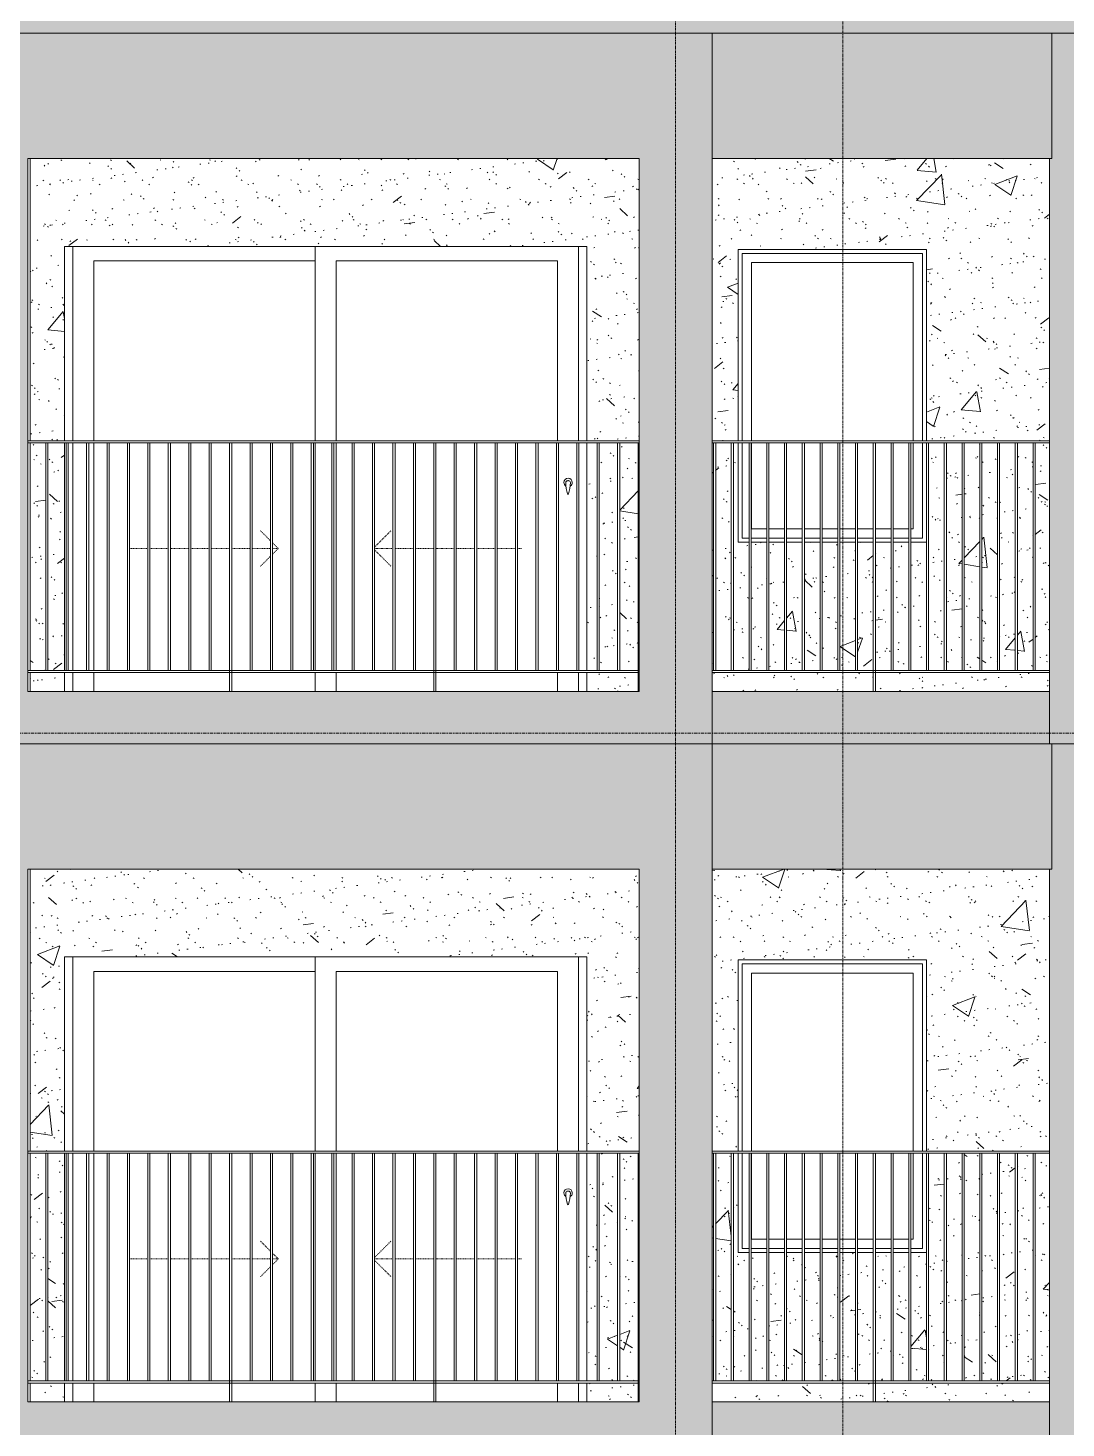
# Model space of a CAD drawing. Header units: millimetres. Extents: x 9199 to 175431, y -4466 to 35300.
# Drawn here: x 132701 to 137670, y 22675 to 29375 of the extents above; entities that cross this region are included whole.
import ezdxf

# ---------------------------------------------------------------- set-up
doc = ezdxf.new("R2010")
doc.units = ezdxf.units.MM
for name, pattern in [('Centre', [31.75, 6.35, -4.7625, 15.875, -4.7625]), ('Dash', [6, 3, -3]), ('Grid Line', [22.225, 12.7, -3.175, 3.175, -3.175])]:
    doc.linetypes.add(name, pattern=pattern)
for name, color, linetype, lineweight in [('0-2', 250, 'Continuous', 5), ('A-DOOR', 31, 'Continuous', 9), ('A-DOOR-FRAM', 31, 'Continuous', 9), ('A-DOOR-HDLN', 31, 'Dash', 18), ('A-FLOR-HRAL', 11, 'Continuous', 9), ('A-FLOR-HRAL-1', 253, 'Continuous', 9), ('A-FLOR-LEVL-2', 51, 'Centre', 9), ('A-GLAZ-1', 253, 'Continuous', 9), ('A-GLAZ-2', 7, 'Continuous', 9), ('A-WALL', 113, 'Continuous', 9), ('A-WALL-PATT-1', 9, 'Continuous', 9), ('A-WALL-PATT-2', 111, 'Continuous', 5), ('I-WALL', 2, 'Continuous', 9), ('I-WALL-1', 7, 'Continuous', 9), ('S-GRID-1', 1, 'Grid Line', 9)]:
    doc.layers.add(name, color=color, linetype=linetype, lineweight=lineweight)
pattern_1 = [(50, (-51555.6, 1200), (1093.104, -95.634), [114.3, -1257.3]), (355, (-51555.6, 1200), (-211.457, 1146.34), [91.44, -1005.84]), (100.451, (-51464.5, 1192), (881.656, 1050.7), [97.14, -1068.54]), (46.184, (-51555.6, 1504.8), (1626.475, -252.257), [171.45, -1885.95]), (96.636, (-51420, 1483.8), (1424.42, 1484.565), [145.71, -1602.81]), (351.184, (-51555.6, 1504.8), (1424.43, 1484.55), [137.16, -1508.76]), (21, (-51403.2, 1428.6), (909.686, -613.59), [114.3, -1257.3]), (326, (-51403.2, 1428.6), (370.812, 1105.13), [91.44, -1005.84]), (71.451, (-51327.4, 1377.5), (1280.503, 491.528), [97.14, -1068.54]), (37.5, (-51555.58, 1200), (18.5313, 507.3303), [50.292, -943.356, 50.292, -970.788, -1009.65]), (37.5, (-51555.58, 1200), (18.5313, 507.3303), [-2014.728, 50.292, -959.358]), (7.5, (-51555.6, 1200), (400.918, 601.084), [50.292, -531.876, 50.292, -920.496, -384.81]), (7.5, (-51555.6, 1200), (400.918, 601.084), [-1552.956, 50.292, -334.518]), (327.5, (-51895.43, 1200), (813.545, -34.3737), [50.292, -330.708, 50.292, -1138.428, -1577.34]), (327.5, (-51895.43, 1200), (813.545, -34.3737), [-1569.72, 50.292, -1527.048]), (317.5, (-52047.8, 1200), (888.775, 152.56), [50.292, -445.008, 50.292, -739.14, -1120.14]), (317.5, (-52047.8, 1200), (888.775, 152.56), [-1284.732, 50.292, -1069.848])]
pattern_2 = [(37.5, (-51555.58, 1200), (-4.79953, 146.8239), [5.029, -110.795, 5.029, -124.511, -123.825]), (37.5, (-51555.58, 1200), (-4.79953, 146.8239), [-245.364, 5.029, -118.796]), (7.5, (-51555.58, 1200), (134.8574, 215.0472), [5.029, -57.455, 5.029, -99.365, -40.005]), (7.5, (-51555.58, 1200), (134.8574, 215.0472), [-166.878, 5.029, -34.976]), (327.5, (-51649.3, 1200), (237.29776, 0.4316), [5.029, -33.071, 5.029, -132.131, -179.07]), (327.5, (-51649.3, 1200), (237.29776, 0.4316), [-175.26, 5.029, -174.041]), (317.5, (-51649.3, 1200), (229.067, 66.8792), [5.029, -14.021, 5.029, -84.887, -102.87]), (317.5, (-51649.3, 1200), (229.067, 66.8792), [-108.966, 5.029, -97.841])]

# ---------------------------------------------------------------- blocks, each defined once
blk = doc.blocks.new('M_Fixed - 900 x 1400-901190-TKCS_MẶT ĐỨNG HƯỚNG TÂY')
at = {"layer": 'A-GLAZ-2'}
for p, q in [((-69617.9, 7000), (-69617.9, 7896)), ((-69617.9, 7896), (-68755.9, 7896)), ((-69573.9, 7000), (-69573.9, 7852)), ((-69573.9, 7852), (-68799.9, 7852)), ((-68799.9, 7852), (-68799.9, 7000)), ((-68755.9, 7896), (-68755.9, 7000)), ((-69617.9, 6534), (-69617.9, 6990)), ((-69573.9, 6578), (-69573.9, 6990)), ((-68799.9, 6990), (-68799.9, 6578)), ((-68755.9, 6990), (-68755.9, 6534)), ((-69500.5, 6578), (-69573.9, 6578)), ((-69415.6, 6578), (-69490.5, 6578)), ((-69330.7, 6578), (-69405.6, 6578)), ((-69245.7, 6578), (-69320.7, 6578)), ((-69160.8, 6578), (-69235.7, 6578)), ((-69075.8, 6578), (-69150.8, 6578)), ((-68990.9, 6578), (-69065.8, 6578)), ((-68906, 6578), (-68980.9, 6578)), ((-68821, 6578), (-68896, 6578)), ((-68799.9, 6578), (-68811, 6578)), ((-69585.5, 6534), (-69617.9, 6534)), ((-69500.5, 6534), (-69575.5, 6534)), ((-69415.6, 6534), (-69490.5, 6534)), ((-69330.7, 6534), (-69405.6, 6534)), ((-69245.7, 6534), (-69320.7, 6534)), ((-69160.8, 6534), (-69235.7, 6534)), ((-69075.8, 6534), (-69150.8, 6534)), ((-68990.9, 6534), (-69065.8, 6534)), ((-68906, 6534), (-68980.9, 6534)), ((-68821, 6534), (-68896, 6534)), ((-68755.9, 6534), (-68811, 6534))]:
    blk.add_line(p, q, dxfattribs=at)
blk = doc.blocks.new('Railing - 10mm-901206-TKCS_MẶT ĐỨNG HƯỚNG TÂY')
at = {"layer": 'A-FLOR-HRAL-1'}
for p, q in [((-68226.4, 5900), (-68226.4, 6990)), ((-68216.4, 5900), (-68216.4, 6990))]:
    blk.add_line(p, q, dxfattribs=at)
blk = doc.blocks.new('Railing - 50 x 10mm-901224-TKCS_MẶT ĐỨNG HƯỚNG TÂY')
at = {"layer": 'A-FLOR-HRAL-1'}
for p, q in [((-68990.9, 5800), (-68990.9, 6990)), ((-68980.9, 6990), (-68990.9, 6990)), ((-68980.9, 5800), (-68980.9, 6990))]:
    blk.add_line(p, q, dxfattribs=at)
blk = doc.blocks.new('Railing - Railing-V192-TKCS_MẶT ĐỨNG HƯỚNG TÂY')
at = {"layer": 'A-FLOR-HRAL-1'}
for p, q in [((-45161.9, 22900), (-43546.9, 22900)), ((-43546.9, 22890), (-45161.9, 22890))]:
    blk.add_line(p, q, dxfattribs=at)
for name, p in [('Railing - 10mm-901206-TKCS_MẶT ĐỨNG HƯỚNG TÂY', (23071.1, 17000)), ('Railing - 10mm-901206-TKCS_MẶT ĐỨNG HƯỚNG TÂY', (23156, 17000)), ('Railing - 10mm-901206-TKCS_MẶT ĐỨNG HƯỚNG TÂY', (23241, 17000)), ('Railing - 10mm-901206-TKCS_MẶT ĐỨNG HƯỚNG TÂY', (23325.9, 17000)), ('Railing - 10mm-901206-TKCS_MẶT ĐỨNG HƯỚNG TÂY', (23410.8, 17000)), ('Railing - 10mm-901206-TKCS_MẶT ĐỨNG HƯỚNG TÂY', (23495.8, 17000)), ('Railing - 10mm-901206-TKCS_MẶT ĐỨNG HƯỚNG TÂY', (23580.7, 17000)), ('Railing - 10mm-901206-TKCS_MẶT ĐỨNG HƯỚNG TÂY', (23665.7, 17000)), ('Railing - 10mm-901206-TKCS_MẶT ĐỨNG HƯỚNG TÂY', (23750.6, 17000)), ('Railing - 50 x 10mm-901224-TKCS_MẶT ĐỨNG HƯỚNG TÂY', (24600, 17000)), ('Railing - 10mm-901206-TKCS_MẶT ĐỨNG HƯỚNG TÂY', (23920.5, 17000)), ('Railing - 10mm-901206-TKCS_MẶT ĐỨNG HƯỚNG TÂY', (24005.4, 17000)), ('Railing - 10mm-901206-TKCS_MẶT ĐỨNG HƯỚNG TÂY', (24090.4, 17000)), ('Railing - 10mm-901206-TKCS_MẶT ĐỨNG HƯỚNG TÂY', (24175.3, 17000)), ('Railing - 10mm-901206-TKCS_MẶT ĐỨNG HƯỚNG TÂY', (24260.2, 17000)), ('Railing - 10mm-901206-TKCS_MẶT ĐỨNG HƯỚNG TÂY', (24345.2, 17000)), ('Railing - 10mm-901206-TKCS_MẶT ĐỨNG HƯỚNG TÂY', (24430.1, 17000)), ('Railing - 10mm-901206-TKCS_MẶT ĐỨNG HƯỚNG TÂY', (24515.1, 17000)), ('Railing - 10mm-901206-TKCS_MẶT ĐỨNG HƯỚNG TÂY', (24600, 17000))]:
    blk.add_blockref(name, p)
blk = doc.blocks.new('Top Rail Type - Top Rail_Internal_-V193-TKCS_MẶT ĐỨNG HƯỚNG TÂY')
at = {"layer": 'A-FLOR-HRAL-1'}
for p, q in [((-43546.9, 24000), (-45161.9, 24000)), ((-43546.9, 23990), (-45161.9, 23990))]:
    blk.add_line(p, q, dxfattribs=at)
blk = doc.blocks.new('NCV_TKTC_TANG 6 - 8_rvt-4-TKCS_MẶT ĐỨNG HƯỚNG TÂY')
at = {"layer": 'A-WALL-PATT-1'}
h = blk.add_hatch(dxfattribs=at)
h.set_pattern_fill('FP_19', color=256, style=0, pattern_type=2)
h.set_pattern_definition(pattern_1)
h.paths.add_polyline_path([(-45762.4, 22800), (-45516.9, 22800), (-45516.9, 22890), (-45762.4, 22890)])
h.paths.add_polyline_path([(-48262.4, 22800), (-48262.4, 22890), (-48426.9, 22890), (-48426.9, 22800), (-48416.1, 22800)])
h.paths.add_polyline_path([(-48262.4, 22900), (-48262.4, 23990), (-48341.8, 23990), (-48341.8, 22900)])
h.paths.add_polyline_path([(-45604.7, 22900), (-45516.9, 22900), (-45516.9, 23990), (-45604.7, 23990), (-45604.7, 23156.3)])
h.paths.add_polyline_path([(-45614.7, 22900), (-45614.7, 23990), (-45702.4, 23990), (-45702.4, 22900), (-45651.3, 22900)])
h.paths.add_polyline_path([(-48351.8, 22900), (-48351.8, 23990), (-48426.9, 23990), (-48426.9, 22900), (-48354.9, 22900)])
h.paths.add_polyline_path([(-45762.4, 22900), (-45712.4, 22900), (-45712.4, 23990), (-45762.4, 23990), (-45762.4, 22979.4)])
h.paths.add_polyline_path([(-45511.9, 23990), (-45511.5, 23990), (-45511.5, 25350), (-48426.9, 25350), (-48426.9, 24000), (-48262.4, 24000), (-48262.4, 24930), (-45762.4, 24930), (-45762.4, 24000), (-45511.9, 24000)])
h = blk.add_hatch(dxfattribs=at)
h.set_pattern_fill('FP_20', color=256, style=0, pattern_type=2)
h.set_pattern_definition(pattern_2)
h.paths.add_polyline_path([(-45762.4, 22800), (-45516.9, 22800), (-45516.9, 22890), (-45762.4, 22890)])
h.paths.add_polyline_path([(-48262.4, 22800), (-48262.4, 22890), (-48426.9, 22890), (-48426.9, 22800), (-48416.1, 22800)])
h.paths.add_polyline_path([(-48262.4, 22900), (-48262.4, 23990), (-48341.8, 23990), (-48341.8, 22900)])
h.paths.add_polyline_path([(-45604.7, 22900), (-45516.9, 22900), (-45516.9, 23990), (-45604.7, 23990), (-45604.7, 23156.3)])
h.paths.add_polyline_path([(-45614.7, 22900), (-45614.7, 23990), (-45702.4, 23990), (-45702.4, 22900), (-45651.3, 22900)])
h.paths.add_polyline_path([(-48351.8, 22900), (-48351.8, 23990), (-48426.9, 23990), (-48426.9, 22900), (-48354.9, 22900)])
h.paths.add_polyline_path([(-45762.4, 22900), (-45712.4, 22900), (-45712.4, 23990), (-45762.4, 23990), (-45762.4, 22979.4)])
h.paths.add_polyline_path([(-45511.9, 23990), (-45511.5, 23990), (-45511.5, 25350), (-48426.9, 25350), (-48426.9, 24000), (-48262.4, 24000), (-48262.4, 24930), (-45762.4, 24930), (-45762.4, 24000), (-45511.9, 24000)])
h = blk.add_hatch(dxfattribs=at)
h.set_pattern_fill('FP_19', color=256, style=0, pattern_type=2)
h.set_pattern_definition(pattern_1)
h.paths.add_polyline_path([(-45140.3, 22800), (-44390.9, 22800), (-44390.9, 22890), (-45161.9, 22890), (-45161.9, 22800), (-45153.7, 22800)])
h.paths.add_polyline_path([(-43546.9, 22800), (-43546.9, 22890), (-44380.9, 22890), (-44380.9, 22800), (-43586, 22800)])
h.paths.add_polyline_path([(-44858.6, 22900), (-44815.6, 22900), (-44815.6, 23515), (-44890.5, 23515), (-44890.5, 22900)])
h.paths.add_polyline_path([(-43786.3, 22900), (-43711.4, 22900), (-43711.4, 23990), (-43786.3, 23990), (-43786.3, 23000.9)])
h.paths.add_polyline_path([(-44975.5, 22900), (-44900.5, 22900), (-44900.5, 23515), (-44975.5, 23515), (-44975.5, 23156.3)])
h.paths.add_polyline_path([(-45161.9, 22900), (-45155.4, 22900), (-45155.4, 23990), (-45161.9, 23990), (-45161.9, 23156.3)])
h.paths.add_polyline_path([(-43796.3, 22900), (-43796.3, 23990), (-43871.3, 23990), (-43871.3, 22900)])
h.paths.add_polyline_path([(-45145.4, 22900), (-45070.4, 22900), (-45070.4, 23990), (-45145.4, 23990), (-45145.4, 22950.5)])
h.paths.add_polyline_path([(-44985.5, 22900), (-44985.5, 23515), (-45036.9, 23515), (-45036.9, 23990), (-45060.4, 23990), (-45060.4, 22900)])
h.paths.add_polyline_path([(-43701.4, 22900), (-43626.4, 22900), (-43626.4, 23990), (-43701.4, 23990), (-43701.4, 23156.3)])
h.paths.add_polyline_path([(-43616.4, 22900), (-43546.9, 22900), (-43546.9, 23990), (-43616.4, 23990), (-43616.4, 22916.8)])
h.paths.add_polyline_path([(-44221, 22900), (-44221, 23515), (-44296, 23515), (-44296, 22900)])
h.paths.add_polyline_path([(-44306, 22900), (-44306, 23515), (-44380.9, 23515), (-44380.9, 22900)])
h.paths.add_polyline_path([(-44390.9, 22900), (-44390.9, 23515), (-44465.8, 23515), (-44465.8, 22900)])
h.paths.add_polyline_path([(-44475.8, 22900), (-44475.8, 23515), (-44550.8, 23515), (-44550.8, 22900)])
h.paths.add_polyline_path([(-44560.8, 22900), (-44560.8, 23515), (-44635.7, 23515), (-44635.7, 22900)])
h.paths.add_polyline_path([(-44645.7, 22900), (-44645.7, 23515), (-44720.7, 23515), (-44720.7, 22900)])
h.paths.add_polyline_path([(-44730.7, 22900), (-44730.7, 23515), (-44805.6, 23515), (-44805.6, 22900), (-44781.9, 22900)])
h.paths.add_polyline_path([(-43956.2, 22900), (-43881.3, 22900), (-43881.3, 23990), (-43956.2, 23990), (-43956.2, 23156.3)])
h.paths.add_polyline_path([(-44136.1, 22900), (-44136.9, 23515), (-44211, 23515), (-44211, 22900)])
h.paths.add_polyline_path([(-43966.2, 22900), (-43966.2, 23990), (-44041.1, 23990), (-44041.1, 22900)])
h.paths.add_polyline_path([(-44051.1, 22900), (-44051.1, 23990), (-44126.1, 23990), (-44126.1, 22900)])
h.paths.add_polyline_path([(-43898.6, 24000), (-43546.9, 24000), (-43546.9, 25350), (-45161.9, 25350), (-45161.9, 24000), (-45036.9, 24000), (-45036.9, 24915), (-44136.9, 24915), (-44136.9, 24000)])
h = blk.add_hatch(dxfattribs=at)
h.set_pattern_fill('FP_20', color=256, style=0, pattern_type=2)
h.set_pattern_definition(pattern_2)
h.paths.add_polyline_path([(-45140.3, 22800), (-44390.9, 22800), (-44390.9, 22890), (-45161.9, 22890), (-45161.9, 22800), (-45153.7, 22800)])
h.paths.add_polyline_path([(-43546.9, 22800), (-43546.9, 22890), (-44380.9, 22890), (-44380.9, 22800), (-43586, 22800)])
h.paths.add_polyline_path([(-44858.6, 22900), (-44815.6, 22900), (-44815.6, 23515), (-44890.5, 23515), (-44890.5, 22900)])
h.paths.add_polyline_path([(-43786.3, 22900), (-43711.4, 22900), (-43711.4, 23990), (-43786.3, 23990), (-43786.3, 23000.9)])
h.paths.add_polyline_path([(-44975.5, 22900), (-44900.5, 22900), (-44900.5, 23515), (-44975.5, 23515), (-44975.5, 23156.3)])
h.paths.add_polyline_path([(-45161.9, 22900), (-45155.4, 22900), (-45155.4, 23990), (-45161.9, 23990), (-45161.9, 23156.3)])
h.paths.add_polyline_path([(-43796.3, 22900), (-43796.3, 23990), (-43871.3, 23990), (-43871.3, 22900)])
h.paths.add_polyline_path([(-45145.4, 22900), (-45070.4, 22900), (-45070.4, 23990), (-45145.4, 23990), (-45145.4, 22950.5)])
h.paths.add_polyline_path([(-44985.5, 22900), (-44985.5, 23515), (-45036.9, 23515), (-45036.9, 23990), (-45060.4, 23990), (-45060.4, 22900)])
h.paths.add_polyline_path([(-43701.4, 22900), (-43626.4, 22900), (-43626.4, 23990), (-43701.4, 23990), (-43701.4, 23156.3)])
h.paths.add_polyline_path([(-43616.4, 22900), (-43546.9, 22900), (-43546.9, 23990), (-43616.4, 23990), (-43616.4, 22916.8)])
h.paths.add_polyline_path([(-44221, 22900), (-44221, 23515), (-44296, 23515), (-44296, 22900)])
h.paths.add_polyline_path([(-44306, 22900), (-44306, 23515), (-44380.9, 23515), (-44380.9, 22900)])
h.paths.add_polyline_path([(-44390.9, 22900), (-44390.9, 23515), (-44465.8, 23515), (-44465.8, 22900)])
h.paths.add_polyline_path([(-44475.8, 22900), (-44475.8, 23515), (-44550.8, 23515), (-44550.8, 22900)])
h.paths.add_polyline_path([(-44560.8, 22900), (-44560.8, 23515), (-44635.7, 23515), (-44635.7, 22900)])
h.paths.add_polyline_path([(-44645.7, 22900), (-44645.7, 23515), (-44720.7, 23515), (-44720.7, 22900)])
h.paths.add_polyline_path([(-44730.7, 22900), (-44730.7, 23515), (-44805.6, 23515), (-44805.6, 22900), (-44781.9, 22900)])
h.paths.add_polyline_path([(-43956.2, 22900), (-43881.3, 22900), (-43881.3, 23990), (-43956.2, 23990), (-43956.2, 23156.3)])
h.paths.add_polyline_path([(-44136.1, 22900), (-44136.9, 23515), (-44211, 23515), (-44211, 22900)])
h.paths.add_polyline_path([(-43966.2, 22900), (-43966.2, 23990), (-44041.1, 23990), (-44041.1, 22900)])
h.paths.add_polyline_path([(-44051.1, 22900), (-44051.1, 23990), (-44126.1, 23990), (-44126.1, 22900)])
h.paths.add_polyline_path([(-43898.6, 24000), (-43546.9, 24000), (-43546.9, 25350), (-45161.9, 25350), (-45161.9, 24000), (-45036.9, 24000), (-45036.9, 24915), (-44136.9, 24915), (-44136.9, 24000)])
at = {"layer": 'I-WALL-1'}
for p, q in [((-48426.9, 25350), (-48426.9, 24000)), ((-48262.4, 24000), (-48262.4, 24930)), ((-48262.4, 24930), (-45762.4, 24930)), ((-45762.4, 24930), (-45762.4, 24000)), ((-45036.9, 24000), (-45036.9, 24915)), ((-45036.9, 24915), (-44136.9, 24915)), ((-44136.9, 24915), (-44136.9, 24000)), ((-48426.9, 23990), (-48426.9, 22900)), ((-48262.4, 22900), (-48262.4, 23990)), ((-45762.4, 23990), (-45762.4, 22900)), ((-45036.9, 23515), (-45036.9, 23990)), ((-44136.9, 23990), (-44136.9, 23515)), ((-44985.5, 23515), (-45036.9, 23515)), ((-44900.5, 23515), (-44975.5, 23515)), ((-44815.6, 23515), (-44890.5, 23515)), ((-44730.7, 23515), (-44805.6, 23515)), ((-44645.7, 23515), (-44720.7, 23515)), ((-44560.8, 23515), (-44635.7, 23515)), ((-44475.8, 23515), (-44550.8, 23515)), ((-44390.9, 23515), (-44465.8, 23515)), ((-44306, 23515), (-44380.9, 23515)), ((-44221, 23515), (-44296, 23515)), ((-44136.9, 23515), (-44211, 23515)), ((-48426.9, 22890), (-48426.9, 22800)), ((-48262.4, 22800), (-48262.4, 22890)), ((-45762.4, 22890), (-45762.4, 22800))]:
    blk.add_line(p, q, dxfattribs=at)
at = {"layer": 'A-FLOR-HRAL-1'}
for name in ['Top Rail Type - Top Rail_Internal_-V193-TKCS_MẶT ĐỨNG HƯỚNG TÂY', 'Railing - Railing-V192-TKCS_MẶT ĐỨNG HƯỚNG TÂY']:
    blk.add_blockref(name, (0, 0), dxfattribs=at)
at = {"layer": 'A-GLAZ-1'}
blk.add_blockref('M_Fixed - 900 x 1400-901190-TKCS_MẶT ĐỨNG HƯỚNG TÂY', (24600, 17000), dxfattribs=at)
blk = doc.blocks.new('NCV_TKTC_TANG 6 - 8_rvt-5-TKCS_MẶT ĐỨNG HƯỚNG TÂY')
at = {"layer": 'A-WALL-PATT-1'}
h = blk.add_hatch(dxfattribs=at)
h.set_pattern_fill('FP_19', color=256, style=0, pattern_type=2)
h.set_pattern_definition(pattern_1)
h.paths.add_polyline_path([(-48416.1, 26200), (-48262.4, 26200), (-48262.4, 26290), (-48426.9, 26290), (-48426.9, 26200)])
h.paths.add_polyline_path([(-45762.4, 26200), (-45516.9, 26200), (-45516.9, 26290), (-45762.4, 26290)])
h.paths.add_polyline_path([(-45762.4, 26300), (-45712.4, 26300), (-45712.4, 27390), (-45762.4, 27390), (-45762.4, 26379.4)])
h.paths.add_polyline_path([(-45604.7, 26300), (-45516.9, 26300), (-45516.9, 27390), (-45604.7, 27390), (-45604.7, 26444.2)])
h.paths.add_polyline_path([(-48262.4, 26300), (-48262.4, 27390), (-48341.8, 27390), (-48341.8, 26300)])
h.paths.add_polyline_path([(-45614.7, 26300), (-45614.7, 27390), (-45702.4, 27390), (-45702.4, 26300), (-45651.3, 26300)])
h.paths.add_polyline_path([(-48351.8, 26300), (-48351.8, 27390), (-48426.9, 27390), (-48426.9, 26300), (-48354.9, 26300)])
h.paths.add_polyline_path([(-45511.9, 27390), (-45511.5, 27390), (-45511.5, 28750), (-48426.9, 28750), (-48426.9, 27400), (-48262.4, 27400), (-48262.4, 28330), (-45762.4, 28330), (-45762.4, 27400), (-45511.9, 27400)])
h = blk.add_hatch(dxfattribs=at)
h.set_pattern_fill('FP_20', color=256, style=0, pattern_type=2)
h.set_pattern_definition(pattern_2)
h.paths.add_polyline_path([(-48416.1, 26200), (-48262.4, 26200), (-48262.4, 26290), (-48426.9, 26290), (-48426.9, 26200)])
h.paths.add_polyline_path([(-45762.4, 26200), (-45516.9, 26200), (-45516.9, 26290), (-45762.4, 26290)])
h.paths.add_polyline_path([(-45762.4, 26300), (-45712.4, 26300), (-45712.4, 27390), (-45762.4, 27390), (-45762.4, 26379.4)])
h.paths.add_polyline_path([(-45604.7, 26300), (-45516.9, 26300), (-45516.9, 27390), (-45604.7, 27390), (-45604.7, 26444.2)])
h.paths.add_polyline_path([(-48262.4, 26300), (-48262.4, 27390), (-48341.8, 27390), (-48341.8, 26300)])
h.paths.add_polyline_path([(-45614.7, 26300), (-45614.7, 27390), (-45702.4, 27390), (-45702.4, 26300), (-45651.3, 26300)])
h.paths.add_polyline_path([(-48351.8, 26300), (-48351.8, 27390), (-48426.9, 27390), (-48426.9, 26300), (-48354.9, 26300)])
h.paths.add_polyline_path([(-45511.9, 27390), (-45511.5, 27390), (-45511.5, 28750), (-48426.9, 28750), (-48426.9, 27400), (-48262.4, 27400), (-48262.4, 28330), (-45762.4, 28330), (-45762.4, 27400), (-45511.9, 27400)])
h = blk.add_hatch(dxfattribs=at)
h.set_pattern_fill('FP_19', color=256, style=0, pattern_type=2)
h.set_pattern_definition(pattern_1)
h.paths.add_polyline_path([(-44781.9, 26200), (-44390.9, 26200), (-44390.9, 26290), (-45161.9, 26290), (-45161.9, 26200), (-44975.9, 26200)])
h.paths.add_polyline_path([(-43586, 26200), (-43546.9, 26200), (-43546.9, 26290), (-44380.9, 26290), (-44380.9, 26200), (-43649.2, 26200)])
h.paths.add_polyline_path([(-43626.4, 26300), (-43626.4, 27390), (-43701.4, 27390), (-43701.4, 26300)])
h.paths.add_polyline_path([(-45145.4, 26300), (-45070.4, 26300), (-45070.4, 27390), (-45145.4, 27390), (-45145.4, 26350.5)])
h.paths.add_polyline_path([(-45155.4, 26300), (-45155.4, 27390), (-45161.9, 27390), (-45161.9, 26300)])
h.paths.add_polyline_path([(-43616.4, 26300), (-43546.9, 26300), (-43546.9, 27390), (-43616.4, 27390), (-43616.4, 26316.8)])
h.paths.add_polyline_path([(-44858.6, 26300), (-44815.6, 26300), (-44815.6, 26915), (-44890.5, 26915), (-44890.5, 26300)])
h.paths.add_polyline_path([(-44975.5, 26300), (-44900.5, 26300), (-44900.5, 26915), (-44975.5, 26915), (-44975.5, 26444.2)])
h.paths.add_polyline_path([(-44985.5, 26300), (-44985.5, 26915), (-45036.9, 26915), (-45036.9, 27390), (-45060.4, 27390), (-45060.4, 26300)])
h.paths.add_polyline_path([(-44781.9, 26300), (-44730.7, 26300), (-44730.7, 26915), (-44805.6, 26915), (-44805.6, 26300)])
h.paths.add_polyline_path([(-44720.7, 26300), (-44645.7, 26300), (-44645.7, 26915), (-44720.7, 26915), (-44720.7, 26417.5)])
h.paths.add_polyline_path([(-44560.8, 26300), (-44560.8, 26915), (-44635.7, 26915), (-44635.7, 26300)])
h.paths.add_polyline_path([(-44550.8, 26300), (-44475.8, 26300), (-44475.8, 26915), (-44550.8, 26915), (-44550.8, 26444.2)])
h.paths.add_polyline_path([(-44465.8, 26300), (-44390.9, 26300), (-44390.9, 26915), (-44465.8, 26915), (-44465.8, 26444.2)])
h.paths.add_polyline_path([(-44380.9, 26300), (-44306, 26300), (-44306, 26915), (-44380.9, 26915), (-44380.9, 26444.2)])
h.paths.add_polyline_path([(-44296, 26300), (-44221, 26300), (-44221, 26915), (-44296, 26915), (-44296, 26444.2)])
h.paths.add_polyline_path([(-44211, 26300), (-44136.1, 26300), (-44136.9, 26915), (-44211, 26915), (-44211, 26444.2)])
h.paths.add_polyline_path([(-44126.1, 26300), (-44051.1, 26300), (-44051.1, 27390), (-44126.1, 27390), (-44126.1, 26444.2)])
h.paths.add_polyline_path([(-44041.1, 26300), (-43966.2, 26300), (-43966.2, 27390), (-44041.1, 27390), (-44041.1, 26444.2)])
h.paths.add_polyline_path([(-43956.2, 26300), (-43881.3, 26300), (-43881.3, 27390), (-43956.2, 27390), (-43956.2, 26444.2)])
h.paths.add_polyline_path([(-43871.3, 26300), (-43796.3, 26300), (-43796.3, 27390), (-43871.3, 27390), (-43871.3, 26444.2)])
h.paths.add_polyline_path([(-43786.3, 26300), (-43711.4, 26300), (-43711.4, 27390), (-43786.3, 27390), (-43786.3, 26400.9)])
h.paths.add_polyline_path([(-44136.9, 27400), (-43546.9, 27400), (-43546.9, 28750), (-45161.9, 28750), (-45161.9, 27400), (-45036.9, 27400), (-45036.9, 28315), (-44136.9, 28315), (-44136.9, 27540.2)])
h = blk.add_hatch(dxfattribs=at)
h.set_pattern_fill('FP_20', color=256, style=0, pattern_type=2)
h.set_pattern_definition(pattern_2)
h.paths.add_polyline_path([(-44781.9, 26200), (-44390.9, 26200), (-44390.9, 26290), (-45161.9, 26290), (-45161.9, 26200), (-44975.9, 26200)])
h.paths.add_polyline_path([(-43586, 26200), (-43546.9, 26200), (-43546.9, 26290), (-44380.9, 26290), (-44380.9, 26200), (-43649.2, 26200)])
h.paths.add_polyline_path([(-43626.4, 26300), (-43626.4, 27390), (-43701.4, 27390), (-43701.4, 26300)])
h.paths.add_polyline_path([(-45145.4, 26300), (-45070.4, 26300), (-45070.4, 27390), (-45145.4, 27390), (-45145.4, 26350.5)])
h.paths.add_polyline_path([(-45155.4, 26300), (-45155.4, 27390), (-45161.9, 27390), (-45161.9, 26300)])
h.paths.add_polyline_path([(-43616.4, 26300), (-43546.9, 26300), (-43546.9, 27390), (-43616.4, 27390), (-43616.4, 26316.8)])
h.paths.add_polyline_path([(-44858.6, 26300), (-44815.6, 26300), (-44815.6, 26915), (-44890.5, 26915), (-44890.5, 26300)])
h.paths.add_polyline_path([(-44975.5, 26300), (-44900.5, 26300), (-44900.5, 26915), (-44975.5, 26915), (-44975.5, 26444.2)])
h.paths.add_polyline_path([(-44985.5, 26300), (-44985.5, 26915), (-45036.9, 26915), (-45036.9, 27390), (-45060.4, 27390), (-45060.4, 26300)])
h.paths.add_polyline_path([(-44781.9, 26300), (-44730.7, 26300), (-44730.7, 26915), (-44805.6, 26915), (-44805.6, 26300)])
h.paths.add_polyline_path([(-44720.7, 26300), (-44645.7, 26300), (-44645.7, 26915), (-44720.7, 26915), (-44720.7, 26417.5)])
h.paths.add_polyline_path([(-44560.8, 26300), (-44560.8, 26915), (-44635.7, 26915), (-44635.7, 26300)])
h.paths.add_polyline_path([(-44550.8, 26300), (-44475.8, 26300), (-44475.8, 26915), (-44550.8, 26915), (-44550.8, 26444.2)])
h.paths.add_polyline_path([(-44465.8, 26300), (-44390.9, 26300), (-44390.9, 26915), (-44465.8, 26915), (-44465.8, 26444.2)])
h.paths.add_polyline_path([(-44380.9, 26300), (-44306, 26300), (-44306, 26915), (-44380.9, 26915), (-44380.9, 26444.2)])
h.paths.add_polyline_path([(-44296, 26300), (-44221, 26300), (-44221, 26915), (-44296, 26915), (-44296, 26444.2)])
h.paths.add_polyline_path([(-44211, 26300), (-44136.1, 26300), (-44136.9, 26915), (-44211, 26915), (-44211, 26444.2)])
h.paths.add_polyline_path([(-44126.1, 26300), (-44051.1, 26300), (-44051.1, 27390), (-44126.1, 27390), (-44126.1, 26444.2)])
h.paths.add_polyline_path([(-44041.1, 26300), (-43966.2, 26300), (-43966.2, 27390), (-44041.1, 27390), (-44041.1, 26444.2)])
h.paths.add_polyline_path([(-43956.2, 26300), (-43881.3, 26300), (-43881.3, 27390), (-43956.2, 27390), (-43956.2, 26444.2)])
h.paths.add_polyline_path([(-43871.3, 26300), (-43796.3, 26300), (-43796.3, 27390), (-43871.3, 27390), (-43871.3, 26444.2)])
h.paths.add_polyline_path([(-43786.3, 26300), (-43711.4, 26300), (-43711.4, 27390), (-43786.3, 27390), (-43786.3, 26400.9)])
h.paths.add_polyline_path([(-44136.9, 27400), (-43546.9, 27400), (-43546.9, 28750), (-45161.9, 28750), (-45161.9, 27400), (-45036.9, 27400), (-45036.9, 28315), (-44136.9, 28315), (-44136.9, 27540.2)])
at = {"layer": 'I-WALL-1'}
for p, q in [((-48426.9, 28750), (-48426.9, 27400)), ((-48262.4, 27400), (-48262.4, 28330)), ((-48262.4, 28330), (-45762.4, 28330)), ((-45762.4, 28330), (-45762.4, 27400)), ((-45036.9, 27400), (-45036.9, 28315)), ((-45036.9, 28315), (-44136.9, 28315)), ((-44136.9, 28315), (-44136.9, 27400)), ((-48426.9, 27390), (-48426.9, 26300)), ((-48262.4, 26300), (-48262.4, 27390)), ((-45762.4, 27390), (-45762.4, 26300)), ((-45036.9, 26915), (-45036.9, 27390)), ((-44136.9, 27390), (-44136.9, 26915)), ((-44985.5, 26915), (-45036.9, 26915)), ((-44900.5, 26915), (-44975.5, 26915)), ((-44815.6, 26915), (-44890.5, 26915)), ((-44730.7, 26915), (-44805.6, 26915)), ((-44645.7, 26915), (-44720.7, 26915)), ((-44560.8, 26915), (-44635.7, 26915)), ((-44475.8, 26915), (-44550.8, 26915)), ((-44390.9, 26915), (-44465.8, 26915)), ((-44306, 26915), (-44380.9, 26915)), ((-44221, 26915), (-44296, 26915)), ((-44136.9, 26915), (-44211, 26915)), ((-48426.9, 26290), (-48426.9, 26200)), ((-48262.4, 26200), (-48262.4, 26290)), ((-45762.4, 26290), (-45762.4, 26200))]:
    blk.add_line(p, q, dxfattribs=at)
at = {"layer": 'A-FLOR-HRAL-1'}
for name in ['Top Rail Type - Top Rail_Internal_-V193-TKCS_MẶT ĐỨNG HƯỚNG TÂY', 'Railing - Railing-V192-TKCS_MẶT ĐỨNG HƯỚNG TÂY']:
    blk.add_blockref(name, (0, 3400), dxfattribs=at)
at = {"layer": 'A-GLAZ-1'}
blk.add_blockref('M_Fixed - 900 x 1400-901190-TKCS_MẶT ĐỨNG HƯỚNG TÂY', (24600, 20400), dxfattribs=at)
blk = doc.blocks.new('Railing - 10mm-1251313-TKCS_MẶT ĐỨNG HƯỚNG TÂY')
at = {"layer": 'A-FLOR-HRAL'}
for p, q in [((-70214.4, 2500), (-70214.4, 3590)), ((-70204.4, 2500), (-70204.4, 3590))]:
    blk.add_line(p, q, dxfattribs=at)
blk = doc.blocks.new('Railing - 50 x 10mm-V205-TKCS_MẶT ĐỨNG HƯỚNG TÂY')
at = {"layer": 'A-FLOR-HRAL'}
for p, q in [((-71091.4, 5800), (-71091.4, 6990)), ((-71081.4, 6990), (-71091.4, 6990)), ((-71081.4, 5800), (-71081.4, 6990))]:
    blk.add_line(p, q, dxfattribs=at)
blk = doc.blocks.new('Railing - 50 x 10mm-V231-TKCS_MẶT ĐỨNG HƯỚNG TÂY')
at = {"layer": 'A-FLOR-HRAL'}
for p in [(-61916.9, 16000), (-61911.5, 17190)]:
    blk.add_line(p, (-61916.9, 17190), dxfattribs=at)
blk = doc.blocks.new('Railing - Railing-3825112-TKCS_MẶT ĐỨNG HƯỚNG TÂY')
at = {"layer": 'A-FLOR-HRAL'}
for p, q in [((-48436.9, 22900), (-45511.9, 22900)), ((-45511.9, 22890), (-48436.9, 22890)), ((-45511.9, 22900), (-45511.9, 22890))]:
    blk.add_line(p, q, dxfattribs=at)
for name, p in [('Railing - 10mm-1251313-TKCS_MẶT ĐỨNG HƯỚNG TÂY', (21862.6, 20400)), ('Railing - 10mm-1251313-TKCS_MẶT ĐỨNG HƯỚNG TÂY', (21960.3, 20400)), ('Railing - 10mm-1251313-TKCS_MẶT ĐỨNG HƯỚNG TÂY', (22058.1, 20400)), ('Railing - 10mm-1251313-TKCS_MẶT ĐỨNG HƯỚNG TÂY', (22155.9, 20400)), ('Railing - 10mm-1251313-TKCS_MẶT ĐỨNG HƯỚNG TÂY', (22253.6, 20400)), ('Railing - 10mm-1251313-TKCS_MẶT ĐỨNG HƯỚNG TÂY', (22351.4, 20400)), ('Railing - 10mm-1251313-TKCS_MẶT ĐỨNG HƯỚNG TÂY', (22449.1, 20400)), ('Railing - 10mm-1251313-TKCS_MẶT ĐỨNG HƯỚNG TÂY', (22546.9, 20400)), ('Railing - 10mm-1251313-TKCS_MẶT ĐỨNG HƯỚNG TÂY', (22644.6, 20400)), ('Railing - 50 x 10mm-V205-TKCS_MẶT ĐỨNG HƯỚNG TÂY', (23619.4, 17000)), ('Railing - 10mm-1251313-TKCS_MẶT ĐỨNG HƯỚNG TÂY', (22840.1, 20400)), ('Railing - 10mm-1251313-TKCS_MẶT ĐỨNG HƯỚNG TÂY', (22937.9, 20400)), ('Railing - 10mm-1251313-TKCS_MẶT ĐỨNG HƯỚNG TÂY', (23035.6, 20400)), ('Railing - 10mm-1251313-TKCS_MẶT ĐỨNG HƯỚNG TÂY', (23133.4, 20400)), ('Railing - 10mm-1251313-TKCS_MẶT ĐỨNG HƯỚNG TÂY', (23231.1, 20400)), ('Railing - 10mm-1251313-TKCS_MẶT ĐỨNG HƯỚNG TÂY', (23328.9, 20400)), ('Railing - 10mm-1251313-TKCS_MẶT ĐỨNG HƯỚNG TÂY', (23426.6, 20400)), ('Railing - 10mm-1251313-TKCS_MẶT ĐỨNG HƯỚNG TÂY', (23524.4, 20400)), ('Railing - 10mm-1251313-TKCS_MẶT ĐỨNG HƯỚNG TÂY', (23622.2, 20400)), ('Railing - 50 x 10mm-V205-TKCS_MẶT ĐỨNG HƯỚNG TÂY', (24596.9, 17000)), ('Railing - 10mm-1251313-TKCS_MẶT ĐỨNG HƯỚNG TÂY', (23817.7, 20400)), ('Railing - 10mm-1251313-TKCS_MẶT ĐỨNG HƯỚNG TÂY', (23915.4, 20400)), ('Railing - 10mm-1251313-TKCS_MẶT ĐỨNG HƯỚNG TÂY', (24013.2, 20400)), ('Railing - 10mm-1251313-TKCS_MẶT ĐỨNG HƯỚNG TÂY', (24110.9, 20400)), ('Railing - 10mm-1251313-TKCS_MẶT ĐỨNG HƯỚNG TÂY', (24208.7, 20400)), ('Railing - 10mm-1251313-TKCS_MẶT ĐỨNG HƯỚNG TÂY', (24306.4, 20400)), ('Railing - 10mm-1251313-TKCS_MẶT ĐỨNG HƯỚNG TÂY', (24404.2, 20400)), ('Railing - 10mm-1251313-TKCS_MẶT ĐỨNG HƯỚNG TÂY', (24501.9, 20400)), ('Railing - 10mm-1251313-TKCS_MẶT ĐỨNG HƯỚNG TÂY', (24599.7, 20400)), ('Railing - 50 x 10mm-V231-TKCS_MẶT ĐỨNG HƯỚNG TÂY', (16400, 6800))]:
    blk.add_blockref(name, p)
blk = doc.blocks.new('Top Rail Type - Top Rail_Internal_-3825115-TKCS_MẶT ĐỨNG HƯỚNG TÂY')
at = {"layer": 'A-FLOR-HRAL'}
for p, q in [((-45511.9, 24000), (-48436.9, 24000)), ((-45511.9, 23990), (-48436.9, 23990)), ((-45511.9, 24000), (-45511.9, 23990))]:
    blk.add_line(p, q, dxfattribs=at)
blk = doc.blocks.new('DEG_02-DEG_03 - DEG_02-2500x2400mm-CỬA ĐI 02 CÁNH TRƯỢT-V212-TKCS_MẶT ĐỨNG HƯỚNG TÂY')
at = {"layer": 'A-DOOR'}
for p, q in [((-47061.9, 7000), (-47061.9, 7930)), ((-45801.9, 7930), (-45801.9, 7000)), ((-48121.9, 7860), (-48121.9, 7000)), ((-48121.9, 7860), (-47061.9, 7860)), ((-46961.9, 7860), (-46961.9, 7000)), ((-46961.9, 7860), (-45901.9, 7860)), ((-45901.9, 7000), (-45901.9, 7860)), ((-48121.9, 6990), (-48121.9, 5900)), ((-47061.9, 5900), (-47061.9, 6990)), ((-46961.9, 6990), (-46961.9, 5900)), ((-48121.9, 5890), (-48121.9, 5800)), ((-47061.9, 5800), (-47061.9, 5890)), ((-46961.9, 5890), (-46961.9, 5800)), ((-45901.9, 5800), (-45901.9, 5890)), ((-45801.9, 5890), (-45801.9, 5800))]:
    blk.add_line(p, q, dxfattribs=at)
at = {"layer": 'A-DOOR', "flags": 128}
blk.add_lwpolyline([(-45850.4, 6808.7), (-45850.4, 6808.7), (-45850.4, 6808.7), (-45850.5, 6808.7), (-45850.5, 6808.7), (-45850.5, 6808.7), (-45850.5, 6808.7), (-45850.5, 6808.7), (-45850.5, 6808.7), (-45850.6, 6808.7), (-45850.6, 6808.7), (-45850.6, 6808.7), (-45850.6, 6808.7), (-45850.7, 6808.7), (-45850.7, 6808.7), (-45850.7, 6808.7), (-45850.8, 6808.7), (-45850.8, 6808.7), (-45850.8, 6808.7), (-45850.9, 6808.7), (-45850.9, 6808.7), (-45851, 6808.7), (-45851, 6808.7), (-45851.1, 6808.7), (-45851.1, 6808.7), (-45851.2, 6808.7), (-45851.2, 6808.7), (-45851.3, 6808.7), (-45851.3, 6808.7), (-45851.4, 6808.7), (-45851.4, 6808.7), (-45851.5, 6808.7), (-45851.6, 6808.7), (-45851.6, 6808.7), (-45851.7, 6808.7), (-45851.7, 6808.7), (-45851.8, 6808.7), (-45851.9, 6808.7), (-45851.9, 6808.7), (-45852, 6808.7), (-45852, 6808.7), (-45852.1, 6808.7), (-45852.2, 6808.7), (-45852.2, 6808.7), (-45852.3, 6808.7), (-45852.3, 6808.7), (-45852.4, 6808.7), (-45852.4, 6808.7), (-45852.5, 6808.7), (-45852.6, 6808.7), (-45852.6, 6808.7), (-45852.7, 6808.7), (-45852.7, 6808.7), (-45852.8, 6808.7), (-45852.8, 6808.7), (-45852.9, 6808.7), (-45852.9, 6808.7), (-45853, 6808.7), (-45853, 6808.7), (-45853, 6808.7), (-45853.1, 6808.7), (-45853.1, 6808.7), (-45853.2, 6808.7), (-45853.2, 6808.7), (-45853.2, 6808.7), (-45853.3, 6808.7), (-45853.3, 6808.7), (-45853.3, 6808.7), (-45853.3, 6808.7), (-45853.3, 6808.7), (-45853.4, 6808.7), (-45853.4, 6808.7), (-45853.4, 6808.7), (-45853.4, 6808.7), (-45853.4, 6808.7), (-45853.4, 6808.7), (-45853.4, 6808.7)], dxfattribs=at)
at = {"layer": 'A-DOOR'}
for centre, radius, start, end in [((-45851.9, 6800), 20, 0, 180), ((-45851.9, 6800), 20, 180, 240), ((-45853.4, 6799.2), 9.45, 90, 180), ((-45698.1, 6799.2), 164.8, 180, 199.13397), ((-45850.4, 6799.2), 9.45, 0, 90), ((-46005.7, 6799.2), 164.8, 340.86603, 0), ((-45851.9, 6800), 20, 300, 0), ((-45851.6, 6746), 2.34, 199.13397, 261.03098), ((-45852.3, 6746), 2.34, 278.96902, 340.86603)]:
    blk.add_arc(centre, radius, start, end, dxfattribs=at)
at = {"layer": 'A-DOOR-FRAM'}
for p, q in [((-48261.9, 7930), (-48261.9, 7000)), ((-48221.9, 7000), (-48221.9, 7930)), ((-45801.9, 7000), (-45801.9, 7930)), ((-48261.9, 6990), (-48261.9, 5900)), ((-48221.9, 5900), (-48221.9, 6990)), ((-48261.9, 5890), (-48261.9, 5800)), ((-48221.9, 5800), (-48221.9, 5890)), ((-45801.9, 5800), (-45801.9, 5890))]:
    blk.add_line(p, q, dxfattribs=at)
at = {"layer": 'A-DOOR-HDLN'}
for p, q in [((-47276.5, 6521.5), (-47324, 6569.1)), ((-46777.7, 6491.2), (-46699.8, 6569.1)), ((-47239.2, 6484.2), (-47266.5, 6511.5)), ((-47949.2, 6484.2), (-47863, 6484.2)), ((-47853, 6484.2), (-47765.3, 6484.2)), ((-47755.3, 6484.2), (-47667.5, 6484.2)), ((-47657.5, 6484.2), (-47569.8, 6484.2)), ((-47559.8, 6484.2), (-47472, 6484.2)), ((-47462, 6484.2), (-47374.3, 6484.2)), ((-47364.3, 6484.2), (-47276.5, 6484.2)), ((-47276.5, 6446.9), (-47324, 6399.4)), ((-47239.2, 6484.2), (-47266.5, 6456.9)), ((-47266.5, 6484.2), (-47239.2, 6484.2)), ((-46690, 6484.2), (-46777.7, 6484.2)), ((-46777.7, 6477.3), (-46699.8, 6399.4)), ((-46592.2, 6484.2), (-46680, 6484.2)), ((-46494.5, 6484.2), (-46582.2, 6484.2)), ((-46396.7, 6484.2), (-46484.5, 6484.2)), ((-46299, 6484.2), (-46386.7, 6484.2)), ((-46201.2, 6484.2), (-46289, 6484.2)), ((-46103.5, 6484.2), (-46191.2, 6484.2)), ((-46074.7, 6484.2), (-46093.5, 6484.2))]:
    blk.add_line(p, q, dxfattribs=at)
blk = doc.blocks.new('Railing - Railing-3828361-TKCS_MẶT ĐỨNG HƯỚNG TÂY')
at = {"layer": 'A-FLOR-HRAL'}
for p, q in [((-48436.9, 26300), (-45511.9, 26300)), ((-45511.9, 26290), (-48436.9, 26290)), ((-45511.9, 26300), (-45511.9, 26290))]:
    blk.add_line(p, q, dxfattribs=at)
for name, p in [('Railing - 10mm-1251313-TKCS_MẶT ĐỨNG HƯỚNG TÂY', (21862.6, 23800)), ('Railing - 10mm-1251313-TKCS_MẶT ĐỨNG HƯỚNG TÂY', (21960.3, 23800)), ('Railing - 10mm-1251313-TKCS_MẶT ĐỨNG HƯỚNG TÂY', (22058.1, 23800)), ('Railing - 10mm-1251313-TKCS_MẶT ĐỨNG HƯỚNG TÂY', (22155.9, 23800)), ('Railing - 10mm-1251313-TKCS_MẶT ĐỨNG HƯỚNG TÂY', (22253.6, 23800)), ('Railing - 10mm-1251313-TKCS_MẶT ĐỨNG HƯỚNG TÂY', (22351.4, 23800)), ('Railing - 10mm-1251313-TKCS_MẶT ĐỨNG HƯỚNG TÂY', (22449.1, 23800)), ('Railing - 10mm-1251313-TKCS_MẶT ĐỨNG HƯỚNG TÂY', (22546.9, 23800)), ('Railing - 10mm-1251313-TKCS_MẶT ĐỨNG HƯỚNG TÂY', (22644.6, 23800)), ('Railing - 50 x 10mm-V205-TKCS_MẶT ĐỨNG HƯỚNG TÂY', (23619.4, 20400)), ('Railing - 10mm-1251313-TKCS_MẶT ĐỨNG HƯỚNG TÂY', (22840.1, 23800)), ('Railing - 10mm-1251313-TKCS_MẶT ĐỨNG HƯỚNG TÂY', (22937.9, 23800)), ('Railing - 10mm-1251313-TKCS_MẶT ĐỨNG HƯỚNG TÂY', (23035.6, 23800)), ('Railing - 10mm-1251313-TKCS_MẶT ĐỨNG HƯỚNG TÂY', (23133.4, 23800)), ('Railing - 10mm-1251313-TKCS_MẶT ĐỨNG HƯỚNG TÂY', (23231.1, 23800)), ('Railing - 10mm-1251313-TKCS_MẶT ĐỨNG HƯỚNG TÂY', (23328.9, 23800)), ('Railing - 10mm-1251313-TKCS_MẶT ĐỨNG HƯỚNG TÂY', (23426.6, 23800)), ('Railing - 10mm-1251313-TKCS_MẶT ĐỨNG HƯỚNG TÂY', (23524.4, 23800)), ('Railing - 10mm-1251313-TKCS_MẶT ĐỨNG HƯỚNG TÂY', (23622.2, 23800)), ('Railing - 50 x 10mm-V205-TKCS_MẶT ĐỨNG HƯỚNG TÂY', (24596.9, 20400)), ('Railing - 10mm-1251313-TKCS_MẶT ĐỨNG HƯỚNG TÂY', (23817.7, 23800)), ('Railing - 10mm-1251313-TKCS_MẶT ĐỨNG HƯỚNG TÂY', (23915.4, 23800)), ('Railing - 10mm-1251313-TKCS_MẶT ĐỨNG HƯỚNG TÂY', (24013.2, 23800)), ('Railing - 10mm-1251313-TKCS_MẶT ĐỨNG HƯỚNG TÂY', (24110.9, 23800)), ('Railing - 10mm-1251313-TKCS_MẶT ĐỨNG HƯỚNG TÂY', (24208.7, 23800)), ('Railing - 10mm-1251313-TKCS_MẶT ĐỨNG HƯỚNG TÂY', (24306.4, 23800)), ('Railing - 10mm-1251313-TKCS_MẶT ĐỨNG HƯỚNG TÂY', (24404.2, 23800)), ('Railing - 10mm-1251313-TKCS_MẶT ĐỨNG HƯỚNG TÂY', (24501.9, 23800)), ('Railing - 10mm-1251313-TKCS_MẶT ĐỨNG HƯỚNG TÂY', (24599.7, 23800)), ('Railing - 50 x 10mm-V231-TKCS_MẶT ĐỨNG HƯỚNG TÂY', (16400, 10200))]:
    blk.add_blockref(name, p)
blk = doc.blocks.new('Top Rail Type - Top Rail_Internal_-3828364-TKCS_MẶT ĐỨNG HƯỚNG TÂY')
at = {"layer": 'A-FLOR-HRAL'}
for p, q in [((-45511.9, 27400), (-48436.9, 27400)), ((-45511.9, 27390), (-48436.9, 27390)), ((-45511.9, 27400), (-45511.9, 27390))]:
    blk.add_line(p, q, dxfattribs=at)

msp = doc.modelspace()

# ---------------------------------------------------------------- hatches: boundary and pattern name
at = {"layer": 'A-WALL-PATT-2'}
for points in [[(134239.9, 29350), (163901.2, 29350), (163901.2, 30750), (102901.2, 30750), (102901.2, 29350), (132123.6, 29350)], [(135976.2, 28750), (137601.2, 28750), (137601.2, 29350), (135976.2, 29350)], [(136356.3, 25950), (137591.2, 25950), (137591.2, 26200), (135976.2, 26200), (135976.2, 25950)], [(135976.2, 25350), (137601.2, 25350), (137601.2, 25950), (135976.2, 25950)], [(136356.3, 22550), (137591.2, 22550), (137591.2, 22800), (135976.2, 22800), (135976.2, 22550)]]:
    msp.add_hatch(color=256, dxfattribs=at).paths.add_polyline_path(points)
h = msp.add_hatch(color=256, dxfattribs=at)
h.paths.add_polyline_path([(135976.2, 25950), (135976.2, 29350), (132496.2, 29350), (132496.2, 25950), (135298.1, 25950)])
h.paths.add_polyline_path([(132701.2, 26200), (132701.2, 28750), (135626.7, 28750), (135626.7, 26200), (133181.7, 26200)])
h = msp.add_hatch(color=256, dxfattribs=at)
h.paths.add_polyline_path([(139700.8, 25950), (140695.8, 25950), (140695.8, 29350), (137601.2, 29350), (137601.2, 28750), (137591.2, 28750), (137591.2, 25950), (139659.9, 25950)])
h.paths.add_polyline_path([(138341.7, 27000), (138300.8, 27000), (138300.8, 28400), (139700.8, 28400), (139700.8, 27000), (138472.6, 27000)])
h = msp.add_hatch(color=256, dxfattribs=at)
h.paths.add_polyline_path([(135976.2, 22550), (135976.2, 25950), (132496.2, 25950), (132496.2, 22550), (135298.1, 22550)])
h.paths.add_polyline_path([(133181.7, 22800), (132701.2, 22800), (132701.2, 25350), (135626.7, 25350), (135626.7, 22800), (134239.9, 22800)])
h = msp.add_hatch(color=256, dxfattribs=at)
h.paths.add_polyline_path([(137591.2, 22550), (140695.8, 22550), (140695.8, 25950), (137601.2, 25950), (137601.2, 25350), (137591.2, 25350), (137591.2, 23156.3)])
h.paths.add_polyline_path([(139700.8, 23600), (138300.8, 23600), (138300.8, 25000), (139700.8, 25000), (139700.8, 23619.1)])

# ---------------------------------------------------------------- linework, layer by layer
at = {"layer": 'A-FLOR-LEVL-2'}
msp.add_line((96540.4, 26000), (171939.1, 26000), dxfattribs=at)
at = {"layer": 'A-WALL'}
for p, q in [((135976.2, 29350), (129401.2, 29350)), ((135976.2, 15750), (135976.2, 29350)), ((137601.2, 29350), (137601.2, 29350)), ((144100.8, 29350), (137601.2, 29350)), ((132701.2, 28750), (135626.7, 28750)), ((132701.2, 26200), (132701.2, 28750)), ((135626.7, 28750), (135626.7, 26200)), ((137591.2, 28750), (137591.2, 25950)), ((135626.7, 26200), (132701.2, 26200)), ((129391.2, 25950), (135976.2, 25950)), ((135976.2, 25950), (129401.2, 25950)), ((137591.2, 25950), (144100.8, 25950)), ((137601.2, 25950), (137601.2, 25950)), ((144100.8, 25950), (137601.2, 25950)), ((132701.2, 25350), (135626.7, 25350)), ((132701.2, 22800), (132701.2, 25350)), ((135626.7, 25350), (135626.7, 22800)), ((137591.2, 25350), (137591.2, 22550)), ((135626.7, 22800), (132701.2, 22800))]:
    msp.add_line(p, q, dxfattribs=at)
at = {"layer": 'I-WALL'}
for p, q in [((102491.2, 29350), (163911.2, 29350)), ((135976.2, 29350), (135976.2, 28750)), ((137601.2, 28750), (137601.2, 29350)), ((135976.2, 28750), (137601.2, 28750)), ((137591.2, 26200), (135976.2, 26200)), ((137591.2, 25950), (135976.2, 25950)), ((135976.2, 25950), (135976.2, 25350)), ((137601.2, 25350), (137601.2, 25950)), ((135976.2, 25350), (137601.2, 25350)), ((137591.2, 22800), (135976.2, 22800))]:
    msp.add_line(p, q, dxfattribs=at)
at = {"layer": 'S-GRID-1'}
for p, q in [((135801.2, 2539.2), (135801.2, 30542.5)), ((136601.2, 634.2), (136601.2, 30542.5))]:
    msp.add_line(p, q, dxfattribs=at)

# ---------------------------------------------------------------- block references
at = {"layer": '0-2'}
for name in ['NCV_TKTC_TANG 6 - 8_rvt-5-TKCS_MẶT ĐỨNG HƯỚNG TÂY', 'NCV_TKTC_TANG 6 - 8_rvt-4-TKCS_MẶT ĐỨNG HƯỚNG TÂY']:
    msp.add_blockref(name, (181138.2, 0), dxfattribs=at)
at = {"layer": 'A-DOOR'}
for p in [(181138.2, 20400), (181138.2, 17000)]:
    msp.add_blockref('DEG_02-DEG_03 - DEG_02-2500x2400mm-CỬA ĐI 02 CÁNH TRƯỢT-V212-TKCS_MẶT ĐỨNG HƯỚNG TÂY', p, dxfattribs=at)
at = {"layer": 'A-FLOR-HRAL'}
for name in ['Top Rail Type - Top Rail_Internal_-3828364-TKCS_MẶT ĐỨNG HƯỚNG TÂY', 'Railing - Railing-3828361-TKCS_MẶT ĐỨNG HƯỚNG TÂY', 'Top Rail Type - Top Rail_Internal_-3825115-TKCS_MẶT ĐỨNG HƯỚNG TÂY', 'Railing - Railing-3825112-TKCS_MẶT ĐỨNG HƯỚNG TÂY']:
    msp.add_blockref(name, (181138.2, 0), dxfattribs=at)

doc.saveas('drawing.dxf')
